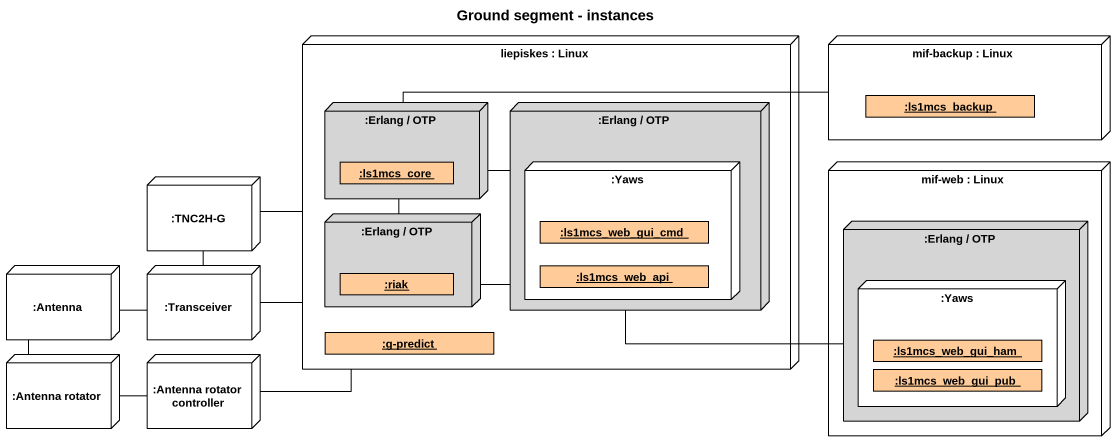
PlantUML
@startuml
title Ground segment - instances
allowmixing
hide circle
hide empty members
node "liepiskes : Linux" as liepiskes {
  node ":Erlang / OTP" as Erlang_OTP #D6D5D5 {
    object ":ls1mcs_core" as ls1mcs_core #FFCC99
  }
  node ":Erlang / OTP" as Erlang_OTP_2 #D6D5D5 {
    node ":Yaws" as Yaws #FFFFFF {
      object ":ls1mcs_web_api" as ls1mcs_web_api #FFCC99
      object ":ls1mcs_web_gui_cmd" as ls1mcs_web_gui_cmd #FFCC99
    }
  }
  node ":Erlang / OTP" as Erlang_OTP_3 #D6D5D5 {
    object ":riak" as riak #FFCC99
  }
  object ":g-predict" as g_predict #FFCC99
}
node "mif-backup : Linux" as mif_backup {
  object ":ls1mcs_backup" as ls1mcs_backup #FFCC99
}
node "mif-web : Linux" as mif_web {
  node ":Erlang / OTP" as Erlang_OTP_4 #D6D5D5 {
    node ":Yaws" as Yaws_2 #FFFFFF {
      object ":ls1mcs_web_gui_ham" as ls1mcs_web_gui_ham #FFCC99
      object ":ls1mcs_web_gui_pub" as ls1mcs_web_gui_pub #FFCC99
    }
  }
}
node ":TNC2H-G" as TNC2H_G
node ":Antenna" as Antenna
node ":Transceiver" as Transceiver
node ":Antenna rotator" as Antenna_rotator
node ":Antenna rotator controller" as Antenna_rotator_controller
Erlang_OTP -right- mif_backup
Erlang_OTP -right- Erlang_OTP_2
TNC2H_G -right- liepiskes
Erlang_OTP_3 -up- Erlang_OTP
Erlang_OTP_3 -right- Erlang_OTP_2
Antenna -- Antenna_rotator
Transceiver -right- liepiskes
Transceiver -up- TNC2H_G
Transceiver -left- Antenna
Erlang_OTP_4 -left- Erlang_OTP_2
Antenna_rotator_controller -right- liepiskes
Antenna_rotator_controller -left- Antenna_rotator
@enduml
